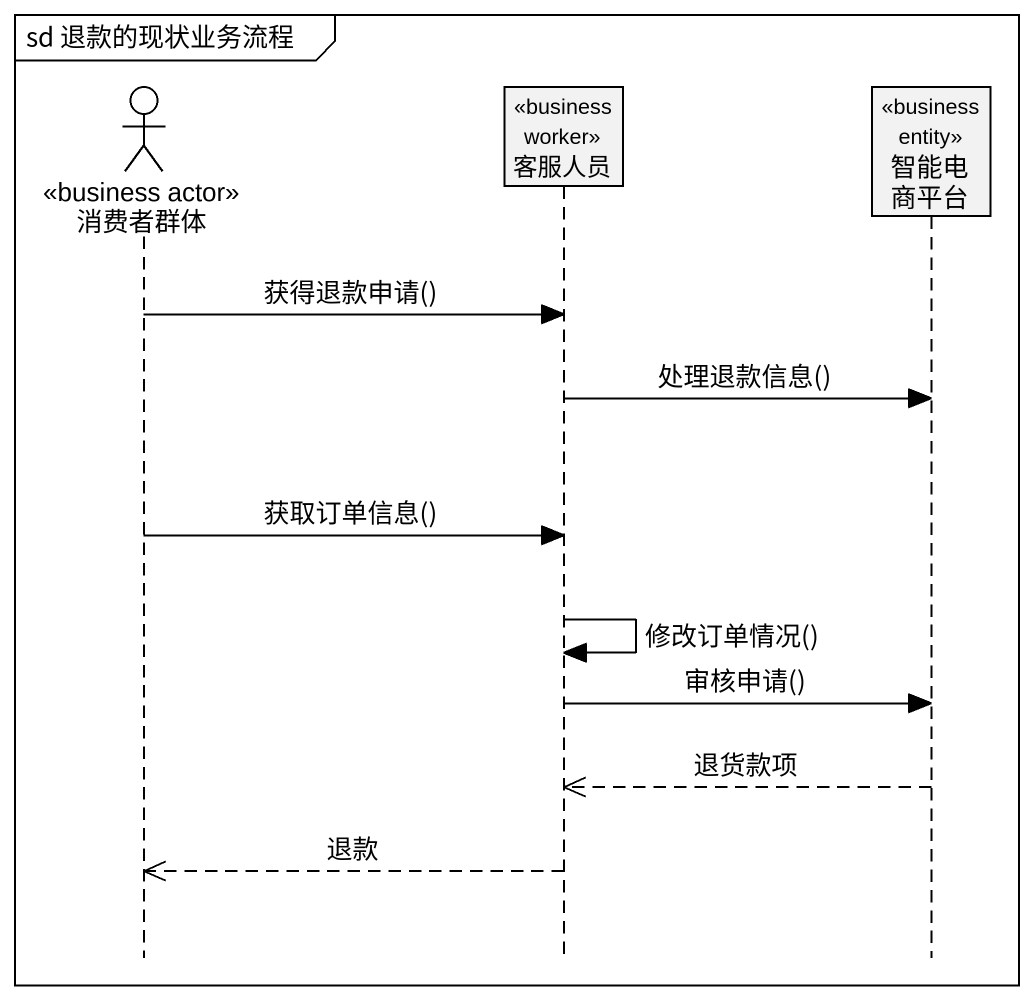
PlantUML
@startuml
mainframe sd 退款的现状业务流程
hide footbox
actor 消费者群体 <<business actor>>
participant 客服人员 <<business worker>>
participant 智能电商平台 <<business entity>>

消费者群体 -> 客服人员 : 获得退款申请()
客服人员 -> 智能电商平台 : 处理退款信息()
消费者群体 -> 客服人员 : 获取订单信息()
客服人员 -> 客服人员 : 修改订单情况()
客服人员 -> 智能电商平台 : 审核申请()
智能电商平台 -->> 客服人员 : 退货款项
客服人员 -->> 消费者群体 : 退款
@enduml
